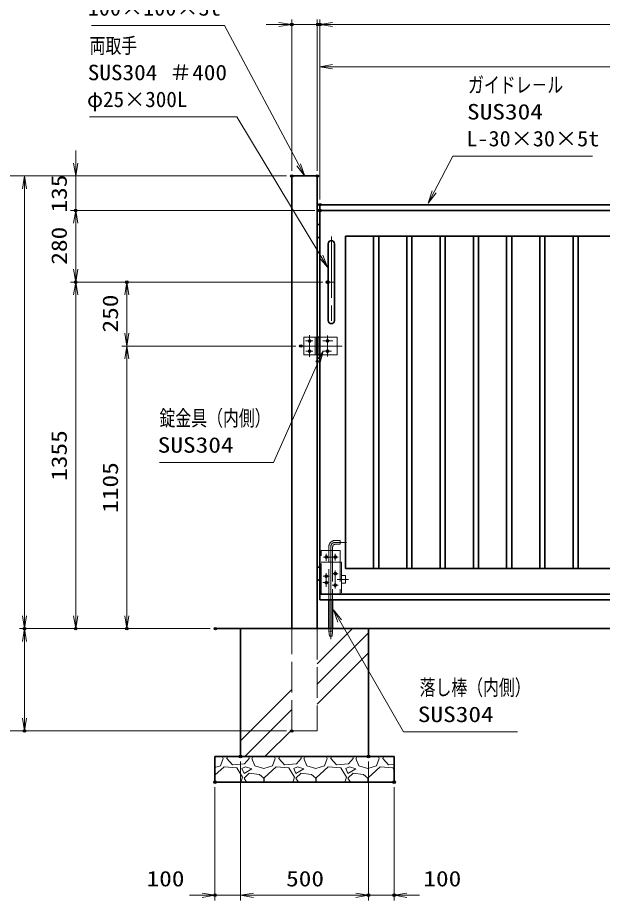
# Model space of a CAD drawing. Units: millimetres at full size, sheet at 1:20. Extents: x -5940 to 5940, y -4200 to 4200.
# Drawn here: x -4662 to -2377, y -2167 to 1285 of the extents above; entities that cross this region are included whole.
import ezdxf
from ezdxf.enums import TextEntityAlignment as Align

# ---------------------------------------------------------------- set-up
doc = ezdxf.new("R2010")
doc.units = ezdxf.units.MM
doc.header["$LTSCALE"] = 20
doc.header["$PDMODE"] = 32
doc.header["$PDSIZE"] = 10
doc.linetypes.add('DASHED', pattern=[7.5, 6, -1.5])
doc.linetypes.add('USER1', pattern=[18, 12, -1.5, 3, -1.5])
for name, color, linetype, lineweight in [('0-1_軸線', 200, 'USER1', 15), ('0-2_寸法線', 4, 'Continuous', 18), ('0-3_0', 7, 'Continuous', 18), ('0-5_外形線', 7, 'Continuous', 35), ('0-6_隠れ線', 140, 'DASHED', 18), ('0-7_細線', 2, 'Continuous', 35), ('0-C_ハッチング', 253, 'Continuous', 13)]:
    doc.layers.add(name, color=color, linetype=linetype, lineweight=lineweight)
doc.layers.add('0-4_Defpoints', color=7, linetype='Continuous')
doc.styles.add('ＭＳ ゴシック', font='')
doc.styles.get('ＭＳ ゴシック').set_extended_font_data('MS Gothic')

# ---------------------------------------------------------------- blocks, each defined once
blk = doc.blocks.new('_Open')
at = {"layer": '0-3_0'}
blk.add_line((-20, 3.333), (0, 0), dxfattribs=at)
blk.add_lwpolyline([(-20, -3.333), (0, 0), (-20, 0)], dxfattribs=at)
blk = doc.blocks.new('_DOTSMALL')
at = {"layer": '0-3_0'}
for points in [[(0, 0), (-2.5, 0), (-2.48, 0.313)], [(0, 0), (-2.48, -0.313), (-2.5, 0)], [(0, 0), (-2.48, 0.313), (-2.421, 0.622)], [(0, 0), (-2.421, -0.622), (-2.48, -0.313)], [(0, 0), (-2.421, 0.622), (-2.324, 0.92)], [(0, 0), (-2.324, -0.92), (-2.421, -0.622)], [(0, 0), (-2.324, 0.92), (-2.191, 1.204)], [(0, 0), (-2.191, -1.204), (-2.324, -0.92)], [(0, 0), (-2.191, 1.204), (-2.023, 1.469)], [(0, 0), (-2.023, -1.469), (-2.191, -1.204)], [(0, 0), (-2.023, 1.469), (-1.822, 1.711)], [(0, 0), (-1.822, -1.711), (-2.023, -1.469)], [(0, 0), (-1.822, 1.711), (-1.594, 1.926)], [(0, 0), (-1.594, -1.926), (-1.822, -1.711)], [(0, 0), (-1.594, 1.926), (-1.34, 2.111)], [(0, 0), (-1.34, -2.111), (-1.594, -1.926)], [(0, 0), (-1.34, 2.111), (-1.064, 2.262)], [(0, 0), (-1.064, -2.262), (-1.34, -2.111)], [(0, 0), (-1.064, 2.262), (-0.773, 2.378)], [(0, 0), (-0.773, -2.378), (-1.064, -2.262)], [(0, 0), (-0.773, 2.378), (-0.468, 2.456)], [(0, 0), (-0.468, -2.456), (-0.773, -2.378)], [(0, 0), (-0.468, 2.456), (-0.157, 2.495)], [(0, 0), (-0.157, -2.495), (-0.468, -2.456)], [(0, 0), (-0.157, 2.495), (0.157, 2.495)], [(0, 0), (0.157, -2.495), (-0.157, -2.495)], [(0, 0), (0.157, 2.495), (0.468, 2.456)], [(0, 0), (0.468, 2.456), (0.773, 2.378)], [(0, 0), (0.773, 2.378), (1.064, 2.262)], [(0, 0), (1.064, 2.262), (1.34, 2.111)], [(0, 0), (1.34, 2.111), (1.594, 1.926)], [(0, 0), (1.594, 1.926), (1.822, 1.711)], [(0, 0), (1.822, 1.711), (2.023, 1.469)], [(0, 0), (2.023, 1.469), (2.191, 1.204)], [(0, 0), (2.191, 1.204), (2.324, 0.92)], [(0, 0), (2.324, 0.92), (2.421, 0.622)], [(0, 0), (2.421, 0.622), (2.48, 0.313)], [(0, 0), (2.48, 0.313), (2.5, 0)], [(0, 0), (0.468, -2.456), (0.157, -2.495)], [(0, 0), (0.773, -2.378), (0.468, -2.456)], [(0, 0), (1.064, -2.262), (0.773, -2.378)], [(0, 0), (1.34, -2.111), (1.064, -2.262)], [(0, 0), (1.594, -1.926), (1.34, -2.111)], [(0, 0), (1.822, -1.711), (1.594, -1.926)], [(0, 0), (2.023, -1.469), (1.822, -1.711)], [(0, 0), (2.191, -1.204), (2.023, -1.469)], [(0, 0), (2.324, -0.92), (2.191, -1.204)], [(0, 0), (2.421, -0.622), (2.324, -0.92)], [(0, 0), (2.48, -0.313), (2.421, -0.622)], [(0, 0), (2.5, 0), (2.48, -0.313)]]:
    blk.add_solid(points, dxfattribs=at)
blk = doc.blocks.new('S19')
at = {"layer": '0-2_寸法線'}
for points in [[(6890405.9, 2462806.5), (6879478.7, 2462806.5), (6878030.6, 2460018), (6877569.7, 2459130.6)], [(6877882.7, 2460094.8), (6877569.7, 2459130.6), (6878178.5, 2459941.2)]]:
    blk.add_lwpolyline(points, dxfattribs=at)
at = {"layer": '0-2_寸法線', "color": 254, "style": 'ＭＳ ゴシック'}
for s, width, p in [('ガイドレ－ル', 0.75, (6880676.3, 2467403.3)), ('SUS304', 1.2, (6880594.7, 2465303.3)), ('L-30×30×5t', 1.05, (6880546.7, 2463203.3))]:
    blk.add_text(s, height=1212, dxfattribs=dict(at, width=width)).set_placement(p, align=Align.BOTTOM_LEFT)
blk = doc.blocks.new('S21')
at = {"layer": '0-2_寸法線'}
for points in [[(6851236.8, 2473027.8), (6861636, 2473027.8), (6867438.4, 2462110.3), (6867907.7, 2461227.3)], [(6867291.2, 2462032.1), (6867907.7, 2461227.3), (6867585.6, 2462188.6)]]:
    blk.add_lwpolyline(points, dxfattribs=at)
at = {"layer": '0-2_寸法線', "color": 254, "style": 'ＭＳ ゴシック'}
for s, width, p in [('戸当り柱', 0.75, (6851236.8, 2477624.6)), ('SUS304 HL', 1.15, (6851092.8, 2475524.6)), ('100×100×3t', 1.05, (6850948.8, 2473424.6))]:
    blk.add_text(s, height=1212, dxfattribs=dict(at, width=width)).set_placement(p, align=Align.BOTTOM_LEFT)
blk = doc.blocks.new('S22')
at = {"layer": '0-2_寸法線'}
for points in [[(6851090.4, 2465876.9), (6862612.8, 2465876.9), (6869176.6, 2454969.7), (6869692.2, 2454112.9)], [(6869033.8, 2454883.8), (6869692.2, 2454112.9), (6869319.4, 2455055.7)]]:
    blk.add_lwpolyline(points, dxfattribs=at)
at = {"layer": '0-2_寸法線', "color": 254, "style": 'ＭＳ ゴシック'}
for s, width, p in [('両取手', 0.75, (6851090.4, 2470473.8)), ('SUS304 ＃400', 1.1, (6850946.4, 2468373.8))]:
    blk.add_text(s, height=1212, dxfattribs=dict(at, width=width)).set_placement(p, align=Align.BOTTOM_LEFT)
blk.add_text('φ25×300L', height=1212, dxfattribs=at).set_placement((6850888.8, 2466273.8), align=Align.BOTTOM_LEFT)
blk = doc.blocks.new('S23')
at = {"layer": '0-2_寸法線'}
for points in [[(6884553, 2417784.4), (6875632.2, 2417784.4), (6870648.5, 2426453.7), (6870150.1, 2427320.6)], [(6870793, 2426536.7), (6870150.1, 2427320.6), (6870504, 2426370.6)]]:
    blk.add_lwpolyline(points, dxfattribs=at)
at = {"layer": '0-2_寸法線', "color": 254, "style": 'ＭＳ ゴシック'}
for s, width, p in [('落し棒（内側）', 0.75, (6876892.2, 2420281.2)), ('SUS304', 1.2, (6876748.2, 2418181.2))]:
    blk.add_text(s, height=1212, dxfattribs=dict(at, width=width)).set_placement(p, align=Align.BOTTOM_LEFT)
blk = doc.blocks.new('S24')
at = {"layer": '0-2_寸法線'}
for points in [[(6856557.5, 2438849.7), (6865478.3, 2438849.7), (6868936.4, 2446637.8), (6869342.2, 2447551.8)], [(6869088.8, 2446570.2), (6869342.2, 2447551.8), (6868784.1, 2446705.5)]]:
    blk.add_lwpolyline(points, dxfattribs=at)
at = {"layer": '0-2_寸法線', "color": 254, "style": 'ＭＳ ゴシック'}
for s, width, p in [('錠金具（内側）', 0.75, (6856557.5, 2441346.5)), ('SUS304', 1.2, (6856413.5, 2439246.5))]:
    blk.add_text(s, height=1212, dxfattribs=dict(at, width=width)).set_placement(p, align=Align.BOTTOM_LEFT)

msp = doc.modelspace()

# ---------------------------------------------------------------- linework, layer by layer
at = {"layer": '0-1_軸線'}
for p, q in [((-3436.16, 429.45), (-3436.16, 71.95)), ((-3449.91, 250.7), (-3422.41, 250.7)), ((-3521.16, -41.54), (-3521.16, 43.09)), ((-3451.16, 41.91), (-3451.16, -40.37)), ((-3481.16, 0.7), (-3555.66, 0.7)), ((-3508.64, 20.7), (-3536.85, 20.7)), ((-3393.45, 0.7), (-3481.16, 0.7)), ((-3431.06, 20.7), (-3469.85, 20.7)), ((-3435.76, -19.3), (-3468.68, -19.3)), ((-3438.66, -784.3), (-3438.66, -969.3)), ((-3421.16, -766.8), (-3376.81, -766.8)), ((-3466.72, -824.3), (-3410.03, -824.3)), ((-3456.16, -839.38), (-3456.16, -812.38)), ((-3421.16, -837.35), (-3421.16, -811.71)), ((-3456.16, -940.62), (-3456.16, -887.3)), ((-3433.65, -889.3), (-3409.35, -889.3)), ((-3421.16, -947.37), (-3421.16, -876.5)), ((-3469.42, -924.3), (-3444.45, -924.3)), ((-3468.75, -899.3), (-3443.78, -899.3)), ((-3413.56, -911.8), (-3369.46, -911.8)), ((-3433.65, -934.3), (-3410.03, -934.3)), ((-3438.66, -969.3), (-3438.66, -1146.03))]:
    msp.add_line(p, q, dxfattribs=at)
msp.add_arc((-3421.16, -784.3), 17.5, 90, 180, dxfattribs=at)
at = {"layer": '0-2_寸法線'}
for p, q in [((-3591.16, 685.7), (-3591.16, 1277.89)), ((-3491.16, 685.7), (-3491.16, 1277.89)), ((-3491.16, 685.7), (-3491.16, 1277.89)), ((-3481.16, 573.2), (-3481.16, 1277.89)), ((-3481.16, 573.2), (-3481.16, 1277.89)), ((-3641.16, 1257.89), (-3691.16, 1257.89)), ((-3491.16, 1257.89), (-3591.16, 1257.89)), ((-3491.16, 1257.89), (-3481.16, 1257.89)), ((-3481.16, 1257.89), (2718.84, 1257.89)), ((-3431.16, 1257.89), (-3381.16, 1257.89)), ((-3481.16, 573.2), (-3481.16, 1112.57)), ((-3481.16, 1092.57), (1518.84, 1092.57)), ((-4435.68, 715.7), (-4435.68, 765.7)), ((-3611.16, 665.7), (-4838.81, 665.7)), ((-3611.16, 665.7), (-4655.68, 665.7)), ((-4635.68, 665.7), (-4635.68, -1104.3)), ((-3611.16, 665.7), (-4455.68, 665.7)), ((-4435.68, 665.7), (-4435.68, 530.7)), ((-3501.16, 530.7), (-4455.68, 530.7)), ((-3501.16, 530.7), (-4455.68, 530.7)), ((-4435.68, 530.7), (-4435.68, 250.7)), ((-4435.68, 480.7), (-4435.68, 430.7)), ((-3469.91, 250.7), (-4455.68, 250.7)), ((-3471.66, 250.7), (-4455.68, 250.7)), ((-4435.68, 250.7), (-4435.68, -1104.3)), ((-3471.66, 250.7), (-4255.68, 250.7)), ((-4235.68, 0.7), (-4235.68, 250.7)), ((-3575.66, 0.7), (-4255.68, 0.7)), ((-3575.66, 0.7), (-4255.68, 0.7)), ((-4235.68, 0.7), (-4235.68, -1104.3)), ((-3909.59, -1104.3), (-4655.68, -1104.3)), ((-3909.59, -1104.3), (-4655.68, -1104.3)), ((-4635.68, -1104.3), (-4635.68, -1504.3)), ((-3909.59, -1104.3), (-4455.68, -1104.3)), ((-3909.59, -1104.3), (-4255.68, -1104.3)), ((-3611.16, -1504.3), (-4838.81, -1504.3)), ((-3611.16, -1504.3), (-4655.68, -1504.3)), ((-3791.16, -1624.3), (-3791.16, -2166.56)), ((-3791.16, -1624.3), (-3791.16, -2166.56)), ((-3291.16, -1624.3), (-3291.16, -2166.56)), ((-3291.16, -1624.3), (-3291.16, -2166.56)), ((-3891.16, -1724.3), (-3891.16, -2166.56)), ((-3191.16, -1724.3), (-3191.16, -2166.56)), ((-3941.16, -2146.56), (-3991.16, -2146.56)), ((-3791.16, -2146.56), (-3891.16, -2146.56)), ((-3791.16, -2146.56), (-3291.16, -2146.56)), ((-3741.16, -2146.56), (-3691.16, -2146.56)), ((-3341.16, -2146.56), (-3391.16, -2146.56)), ((-3291.16, -2146.56), (-3191.16, -2146.56)), ((-3141.16, -2146.56), (-3091.16, -2146.56))]:
    msp.add_line(p, q, dxfattribs=at)
at = {"layer": '0-4_Defpoints'}
for p in [(-3591.16, 1257.89), (-3481.16, 1257.89), (-3591.16, 665.7), (-3591.16, 665.7), (-3491.16, 665.7), (-3481.16, 553.2), (-4435.68, 530.7), (-3481.16, 530.7), (-4435.68, 250.7), (-4235.68, 250.7), (-3451.66, 250.7), (-3449.91, 250.7), (-3555.66, 0.7), (-4635.68, -1104.3), (-4435.68, -1104.3), (-4235.68, -1104.3), (-3889.59, -1104.3), (-4635.68, -1504.3), (-3591.16, -1504.3), (-3791.16, -1604.3), (-3291.16, -1604.3), (-3891.16, -1704.3), (-3191.16, -1704.3), (-3891.16, -2146.56), (-3291.16, -2146.56), (-3191.16, -2146.56)]:
    msp.add_point(p, dxfattribs=at)
at = {"layer": '0-5_外形線'}
for p, q in [((-3591.16, 665.7), (-3591.16, -1104.3)), ((-3491.16, 665.7), (-3591.16, 665.7)), ((-3491.16, -1104.3), (-3491.16, 665.7)), ((1518.84, 553.2), (-3481.16, 553.2)), ((-3481.16, 530.7), (-3481.16, 553.2)), ((-3481.16, 530.7), (1518.84, 530.7)), ((-3481.16, -969.3), (-3481.16, 530.7)), ((-3381.16, 430.7), (1518.84, 430.7)), ((-3381.16, -869.3), (-3381.16, 430.7)), ((-3271.16, -869.3), (-3271.16, 430.7)), ((-3251.16, -869.3), (-3251.16, 430.7)), ((-3141.16, -869.3), (-3141.16, 430.7)), ((-3121.16, -869.3), (-3121.16, 430.7)), ((-3011.16, -869.3), (-3011.16, 430.7)), ((-2991.16, -869.3), (-2991.16, 430.7)), ((-2881.16, -869.3), (-2881.16, 430.7)), ((-2861.16, -869.3), (-2861.16, 430.7)), ((-2751.16, -869.3), (-2751.16, 430.7)), ((-2731.16, -869.3), (-2731.16, 430.7)), ((-2621.16, -869.3), (-2621.16, 430.7)), ((-2601.16, -869.3), (-2601.16, 430.7)), ((-2491.16, -869.3), (-2491.16, 430.7)), ((-2471.16, -869.3), (-2471.16, 430.7)), ((-3448.66, 400.7), (-3448.66, 100.7)), ((-3423.66, 400.7), (-3423.66, 100.7)), ((-3489.16, 35.7), (-3489.16, -34.3)), ((-3481.16, 35.7), (-3489.16, 35.7)), ((-3481.16, -34.3), (-3489.16, -34.3)), ((1518.84, -869.3), (-3381.16, -869.3)), ((-3481.16, -969.3), (1518.84, -969.3)), ((-3481.16, -991.8), (-3481.16, -969.3)), ((-3381.16, -991.8), (-3481.16, -991.8)), ((-3446.16, -1104.3), (-3446.16, -991.8)), ((-3431.16, -1104.3), (-3431.16, -991.8)), ((-3381.16, -991.8), (1518.84, -991.8)), ((-3889.59, -1104.3), (2918.84, -1104.3))]:
    msp.add_line(p, q, dxfattribs=at)
for points in [[(-3481.16, 475.7), (-3491.16, 475.7), (-3491.16, 425.7), (-3481.16, 425.7)], [(-3481.16, -864.3), (-3491.16, -864.3), (-3491.16, -914.3), (-3481.16, -914.3)]]:
    msp.add_lwpolyline(points, close=True, dxfattribs=at)
for centre, start, end in [((-3436.16, 400.7), 0, 180), ((-3436.16, 100.7), 180, 0)]:
    msp.add_arc(centre, 12.5, start, end, dxfattribs=at)
at = {"layer": '0-6_隠れ線'}
for p, q in [((-3544.16, -34.3), (-3544.16, 35.7)), ((-3544.16, 35.7), (-3494.16, 35.7)), ((-3500.16, 35.7), (-3500.16, -34.3)), ((-3494.16, 35.7), (-3494.16, -34.3)), ((-3414.16, 35.7), (-3481.16, 35.7)), ((-3480.16, 35.7), (-3480.16, -34.3)), ((-3414.16, 35.7), (-3414.16, -34.3)), ((-3494.16, -34.3), (-3544.16, -34.3)), ((-3508.64, -19.3), (-3535.67, -19.3)), ((-3414.16, -34.3), (-3481.16, -34.3)), ((-3446.16, -784.3), (-3446.16, -799.3)), ((-3431.16, -784.3), (-3431.16, -799.3)), ((-3401.16, -759.3), (-3421.16, -759.3)), ((-3401.16, -774.3), (-3421.16, -774.3)), ((-3401.16, -759.3), (-3401.16, -774.3)), ((-3476.16, -969.3), (-3476.16, -799.3)), ((-3476.16, -799.3), (-3401.16, -799.3)), ((-3446.16, -991.8), (-3446.16, -799.3)), ((-3431.16, -799.3), (-3431.16, -991.8)), ((-3401.16, -799.3), (-3401.16, -969.3)), ((-3476.16, -844.3), (-3401.16, -844.3)), ((-3401.16, -844.3), (-3396.16, -844.3)), ((-3396.16, -844.3), (-3396.16, -969.3)), ((-3396.16, -896.8), (-3381.16, -896.8)), ((-3381.16, -896.8), (-3381.16, -926.8)), ((-3381.16, -926.8), (-3396.16, -926.8)), ((-3591.16, -1504.3), (-3591.16, -1104.3)), ((-3491.16, -1104.3), (-3491.16, -1504.3)), ((-3446.16, -1114.3), (-3446.16, -1104.3)), ((-3431.16, -1114.3), (-3431.16, -1104.3)), ((-3431.16, -1114.3), (-3446.16, -1114.3)), ((-3446.16, -1114.3), (-3443.66, -1134.3)), ((-3443.66, -1134.3), (-3433.66, -1134.3)), ((-3433.66, -1134.3), (-3431.16, -1114.3)), ((-3591.16, -1504.3), (-3491.16, -1504.3))]:
    msp.add_line(p, q, dxfattribs=at)
for centre in [(-3521.16, 20.7), (-3451.16, 20.7), (-3521.16, -19.3), (-3451.16, -19.3), (-3456.16, -824.3), (-3421.16, -824.3), (-3456.16, -899.3), (-3421.16, -889.3), (-3456.16, -924.3), (-3421.16, -934.3)]:
    msp.add_circle(centre, 5, dxfattribs=at)
for radius in [25, 10]:
    msp.add_arc((-3421.16, -784.3), radius, 90, 180, dxfattribs=at)
at = {"layer": '0-7_細線'}
for p, q in [((-3791.16, -1604.3), (-3791.16, -1104.3)), ((-3291.16, -1604.3), (-3291.16, -1104.3)), ((-3291.16, -1604.3), (-3791.16, -1604.3))]:
    msp.add_line(p, q, dxfattribs=at)
msp.add_lwpolyline([(-3891.16, -1704.3), (-3191.16, -1704.3), (-3191.16, -1604.3), (-3891.16, -1604.3)], close=True, dxfattribs=at)
at = {"layer": '0-C_ハッチング'}
for p, q in [((-3491.16, -1242.25), (-3353.22, -1104.3)), ((-3491.16, -1320.82), (-3291.16, -1120.82)), ((-3491.16, -1399.4), (-3291.16, -1199.4)), ((-3791.16, -1542.25), (-3591.16, -1342.25)), ((-3774.64, -1604.3), (-3591.16, -1420.82)), ((-3696.06, -1604.3), (-3591.16, -1499.4)), ((-3869.1, -1640.45), (-3858.94, -1612.01)), ((-3862.5, -1604.3), (-3858.94, -1612.01)), ((-3844.72, -1612.01), (-3841.83, -1604.3)), ((-3822.37, -1636.39), (-3844.72, -1612.01)), ((-3757.34, -1612.01), (-3775.63, -1632.33)), ((-3757.34, -1612.01), (-3758.88, -1604.3)), ((-3747.18, -1612.01), (-3734.99, -1640.45)), ((-3745.15, -1612.01), (-3741.85, -1604.3)), ((-3665.9, -1640.45), (-3655.74, -1612.01)), ((-3659.3, -1604.3), (-3655.74, -1612.01)), ((-3641.52, -1612.01), (-3638.63, -1604.3)), ((-3619.17, -1636.39), (-3641.52, -1612.01)), ((-3554.14, -1612.01), (-3572.43, -1632.33)), ((-3554.14, -1612.01), (-3555.68, -1604.3)), ((-3543.98, -1612.01), (-3531.79, -1640.45)), ((-3541.95, -1612.01), (-3538.65, -1604.3)), ((-3462.7, -1640.45), (-3452.54, -1612.01)), ((-3456.1, -1604.3), (-3452.54, -1612.01)), ((-3438.32, -1612.01), (-3435.43, -1604.3)), ((-3415.97, -1636.39), (-3438.32, -1612.01)), ((-3350.94, -1612.01), (-3369.23, -1632.33)), ((-3350.94, -1612.01), (-3352.48, -1604.3)), ((-3340.78, -1612.01), (-3328.59, -1640.45)), ((-3338.75, -1612.01), (-3335.45, -1604.3)), ((-3259.5, -1640.45), (-3249.34, -1612.01)), ((-3252.9, -1604.3), (-3249.34, -1612.01)), ((-3235.12, -1612.01), (-3232.23, -1604.3)), ((-3212.77, -1636.39), (-3235.12, -1612.01)), ((-3891.16, -1646.94), (-3869.1, -1640.45)), ((-3854.88, -1644.52), (-3891.16, -1677.64)), ((-3806.11, -1648.58), (-3854.88, -1644.52)), ((-3775.63, -1632.33), (-3822.37, -1636.39)), ((-3783.76, -1685.16), (-3806.11, -1648.58)), ((-3771.57, -1644.52), (-3785.79, -1650.61)), ((-3785.79, -1650.61), (-3777.66, -1670.93)), ((-3777.66, -1670.93), (-3747.18, -1652.65)), ((-3747.18, -1652.65), (-3771.57, -1644.52)), ((-3734.99, -1640.45), (-3700.45, -1650.61)), ((-3700.45, -1650.61), (-3665.9, -1640.45)), ((-3651.68, -1644.52), (-3698.42, -1687.19)), ((-3602.91, -1648.58), (-3651.68, -1644.52)), ((-3572.43, -1632.33), (-3619.17, -1636.39)), ((-3580.56, -1685.16), (-3602.91, -1648.58)), ((-3568.37, -1644.52), (-3582.59, -1650.61)), ((-3582.59, -1650.61), (-3574.46, -1670.93)), ((-3574.46, -1670.93), (-3543.98, -1652.65)), ((-3543.98, -1652.65), (-3568.37, -1644.52)), ((-3531.79, -1640.45), (-3497.25, -1650.61)), ((-3497.25, -1650.61), (-3462.7, -1640.45)), ((-3448.48, -1644.52), (-3495.22, -1687.19)), ((-3399.71, -1648.58), (-3448.48, -1644.52)), ((-3369.23, -1632.33), (-3415.97, -1636.39)), ((-3377.36, -1685.16), (-3399.71, -1648.58)), ((-3365.17, -1644.52), (-3379.39, -1650.61)), ((-3379.39, -1650.61), (-3371.26, -1670.93)), ((-3371.26, -1670.93), (-3340.78, -1652.65)), ((-3340.78, -1652.65), (-3365.17, -1644.52)), ((-3328.59, -1640.45), (-3294.05, -1650.61)), ((-3294.05, -1650.61), (-3259.5, -1640.45)), ((-3245.28, -1644.52), (-3292.02, -1687.19)), ((-3196.51, -1648.58), (-3245.28, -1644.52)), ((-3191.16, -1634.51), (-3212.77, -1636.39)), ((-3191.16, -1657.34), (-3196.51, -1648.58)), ((-3789.89, -1704.3), (-3783.76, -1685.16)), ((-3757.34, -1668.9), (-3777.66, -1689.22)), ((-3777.66, -1689.22), (-3767.61, -1704.3)), ((-3716.7, -1675), (-3757.34, -1668.9)), ((-3700.45, -1689.22), (-3716.7, -1675)), ((-3700.45, -1701.41), (-3700.45, -1689.22)), ((-3698.42, -1687.19), (-3699.23, -1704.3)), ((-3586.69, -1704.3), (-3580.56, -1685.16)), ((-3554.14, -1668.9), (-3574.46, -1689.22)), ((-3574.46, -1689.22), (-3564.41, -1704.3)), ((-3513.5, -1675), (-3554.14, -1668.9)), ((-3497.25, -1689.22), (-3513.5, -1675)), ((-3497.25, -1701.41), (-3497.25, -1689.22)), ((-3495.22, -1687.19), (-3496.03, -1704.3)), ((-3383.49, -1704.3), (-3377.36, -1685.16)), ((-3350.94, -1668.9), (-3371.26, -1689.22)), ((-3371.26, -1689.22), (-3361.21, -1704.3)), ((-3310.3, -1675), (-3350.94, -1668.9)), ((-3294.05, -1689.22), (-3310.3, -1675)), ((-3294.05, -1701.41), (-3294.05, -1689.22)), ((-3292.02, -1687.19), (-3292.83, -1704.3)), ((-3702.05, -1704.3), (-3700.45, -1701.41)), ((-3498.85, -1704.3), (-3497.25, -1701.41)), ((-3295.65, -1704.3), (-3294.05, -1701.41))]:
    msp.add_line(p, q, dxfattribs=at)

# ---------------------------------------------------------------- block references
at = {"layer": '0-2_寸法線'}
for name, p, xscale, yscale in [('S21', (-346935.79, -122396.89), 0.05, 0.05), ('_Open', (-3591.16, 1257.89), 2.5, 2.5), ('_DOTSMALL', (-3491.16, 1257.89), 2.5, 2.5), ('S22', (-346935.79, -122396.89), 0.05, 0.05), ('S19', (-346935.79, -122396.89), 0.05, 0.05), ('S24', (-346935.79, -122396.89), 0.05, 0.05), ('S23', (-346935.79, -122396.89), 0.05, 0.05), ('_Open', (-3891.16, -2146.56), 2.5, 2.5), ('_Open', (-3291.16, -2146.56), 2.5, 2.5), ('_Open', (-3291.16, -2146.56), 2.5, 2.5)]:
    msp.add_blockref(name, p, dxfattribs=dict(at, xscale=xscale, yscale=yscale))
at = {"layer": '0-2_寸法線', "xscale": 2.5, "yscale": 2.5}
for name, p, rotation in [('_DOTSMALL', (-3491.16, 1257.89), 180), ('_Open', (-3481.16, 1257.89), 180), ('_Open', (-3481.16, 1257.89), 180), ('_Open', (-3481.16, 1092.57), 180), ('_Open', (-4435.68, 665.7), 270), ('_Open', (-4635.68, 665.7), 90), ('_Open', (-4435.68, 530.7), 90), ('_Open', (-4435.68, 530.7), 90), ('_Open', (-4435.68, 250.7), 270), ('_Open', (-4435.68, 250.7), 90), ('_Open', (-4235.68, 250.7), 90), ('_Open', (-4235.68, 0.7), 270), ('_Open', (-4235.68, 0.7), 90), ('_Open', (-4635.68, -1104.3), 270), ('_Open', (-4435.68, -1104.3), 270), ('_Open', (-4235.68, -1104.3), 270), ('_Open', (-4635.68, -1104.3), 90), ('_Open', (-4635.68, -1504.3), 270), ('_Open', (-3791.16, -2146.56), 180), ('_Open', (-3791.16, -2146.56), 180), ('_Open', (-3191.16, -2146.56), 180)]:
    msp.add_blockref(name, p, dxfattribs=dict(at, rotation=rotation))

# ---------------------------------------------------------------- texts
at = {"layer": '0-2_寸法線', "color": 254, "style": 'ＭＳ ゴシック', "width": 1.2}
for s, p in [('135', (-4452.02, 522.6)), ('280', (-4452.02, 318.7)), ('250', (-4252.02, 53.7)), ('1355', (-4452.02, -526.4)), ('1105', (-4252.02, -651.4))]:
    msp.add_text(s, height=60.56, rotation=90, dxfattribs=at).set_placement(p, align=Align.BOTTOM_LEFT)
for s, p in [('100', (-4158.68, -2130.22)), ('500', (-3613.16, -2130.22)), ('100', (-3076.74, -2130.22))]:
    msp.add_text(s, height=60.56, dxfattribs=at).set_placement(p, align=Align.BOTTOM_LEFT)

doc.saveas('drawing.dxf')
